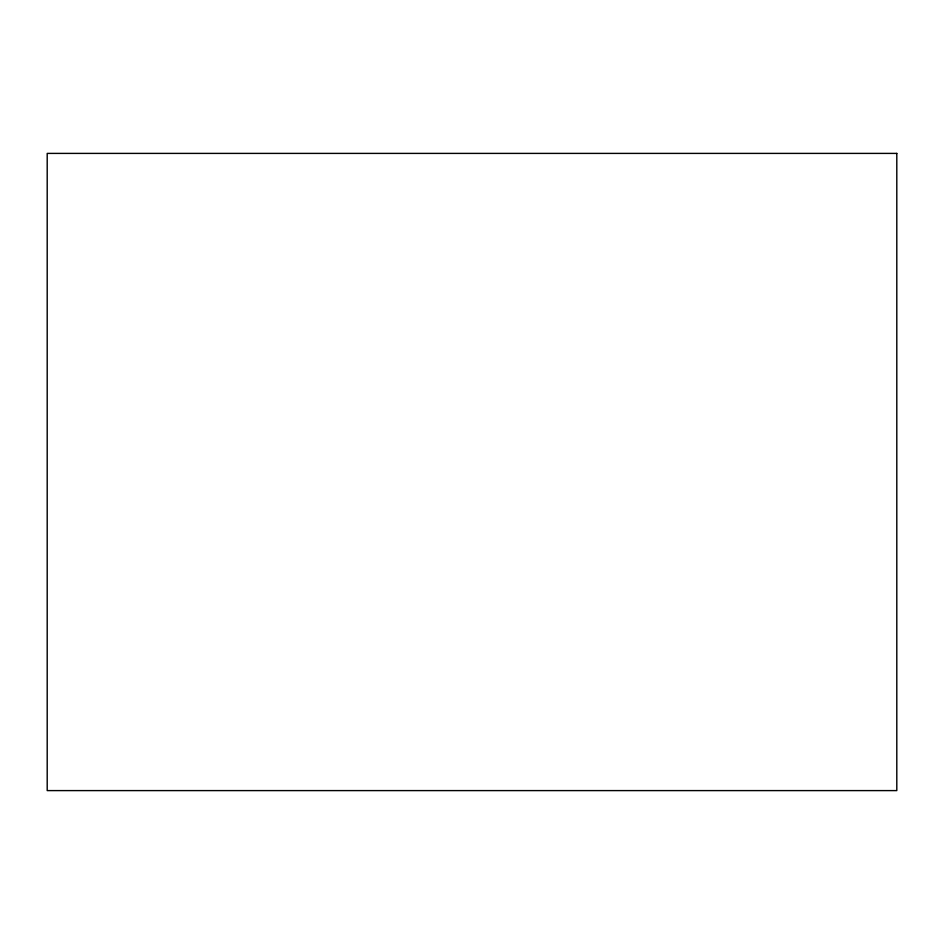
<?xml version="1.0" encoding="UTF-8"?>
<svg xmlns="http://www.w3.org/2000/svg" width="944" height="944" viewBox="0 0 944 944"><rect width="100%" height="100%" fill="white"/><g stroke="black" fill="none" stroke-linecap="round" stroke-linejoin="round"><path stroke-width="1.42" d="M896.8 153.4L47.2 153.4L47.2 790.6L896.8 790.6L896.8 153.4"/></g></svg>
